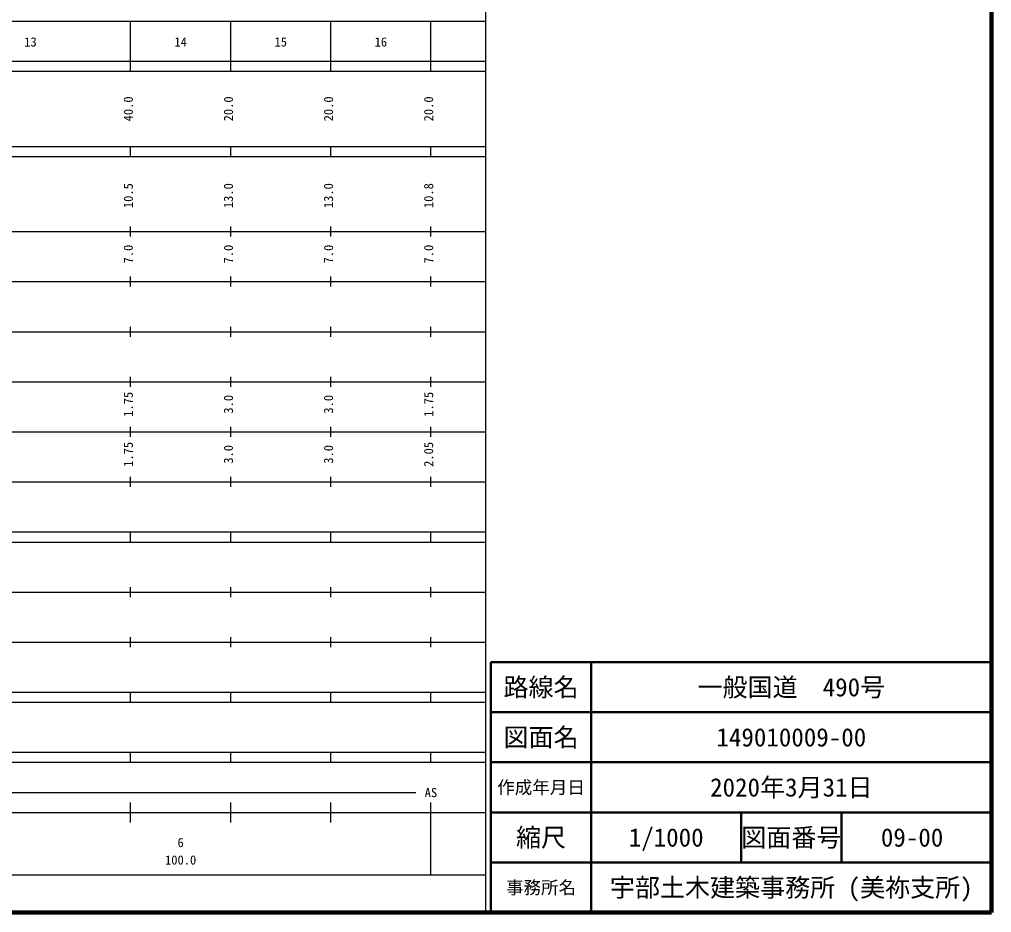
# Model space of a CAD drawing. Units: millimetres on the paper, enlarged 1000 times. Extents: x 40000 to 680000, y 20000 to 380000.
# Drawn here: x 485795 to 680000, y 20000 to 198357 of the extents above; entities that cross this region are included whole.
import ezdxf
from ezdxf.enums import TextEntityAlignment as Align

# ---------------------------------------------------------------- set-up
doc = ezdxf.new("R2010")
doc.units = ezdxf.units.MM
doc.header["$LTSCALE"] = 1000
for name, color, linetype, lineweight in [('M-TTL', 2, 'Continuous', 140), ('M-TTL-BAND', 7, 'Continuous', 25), ('M-TTL-FRAM', 2, 'Continuous', 50), ('M-TTL-LINE', 7, 'Continuous', 50)]:
    doc.layers.add(name, color=color, linetype=linetype, lineweight=lineweight)
doc.layers.add('M-TTL-TXT', color=7, linetype='Continuous')
doc.styles.add('ＭＳ ゴシック', font='')
doc.styles.get('ＭＳ ゴシック').set_extended_font_data('MS Gothic')

msp = doc.modelspace()

# ---------------------------------------------------------------- linework, layer by layer
at = {"layer": 'M-TTL'}
for p, q in [((680000, 20000), (680000, 380000)), ((40000, 20000), (680000, 20000))]:
    msp.add_line(p, q, dxfattribs=at)
at = {"layer": 'M-TTL-BAND'}
for p, q in [((579000, 20000), (579000, 370000)), ((68000, 198000), (579000, 198000)), ((508000, 188000), (508000, 198000)), ((528000, 188000), (528000, 198000)), ((548000, 188000), (548000, 198000)), ((568000, 188000), (568000, 198000)), ((40000, 190000), (579000, 190000)), ((40000, 188000), (579000, 188000)), ((40000, 173000), (579000, 173000)), ((508000, 171000), (508000, 173000)), ((528000, 171000), (528000, 173000)), ((548000, 171000), (548000, 173000)), ((568000, 171000), (568000, 173000)), ((40000, 171000), (579000, 171000)), ((40000, 156000), (579000, 156000)), ((508000, 155000), (508000, 157000)), ((528000, 155000), (528000, 157000)), ((548000, 155000), (548000, 157000)), ((568000, 155000), (568000, 157000)), ((46000, 146000), (579000, 146000)), ((508000, 145000), (508000, 147000)), ((528000, 145000), (528000, 147000)), ((548000, 145000), (548000, 147000)), ((568000, 145000), (568000, 147000)), ((52000, 136000), (579000, 136000)), ((508000, 135000), (508000, 137000)), ((528000, 135000), (528000, 137000)), ((548000, 135000), (548000, 137000)), ((568000, 135000), (568000, 137000)), ((508000, 125000), (508000, 127000)), ((528000, 125000), (528000, 127000)), ((548000, 125000), (548000, 127000)), ((568000, 125000), (568000, 127000)), ((46000, 126000), (579000, 126000)), ((508000, 115000), (508000, 117000)), ((528000, 115000), (528000, 117000)), ((548000, 115000), (548000, 117000)), ((568000, 115000), (568000, 117000)), ((52000, 116000), (579000, 116000)), ((508000, 105000), (508000, 107000)), ((528000, 105000), (528000, 107000)), ((548000, 105000), (548000, 107000)), ((568000, 105000), (568000, 107000)), ((46000, 106000), (579000, 106000)), ((40000, 96000), (579000, 96000)), ((508000, 94000), (508000, 96000)), ((528000, 94000), (528000, 96000)), ((548000, 94000), (548000, 96000)), ((568000, 94000), (568000, 96000)), ((40000, 94000), (579000, 94000)), ((49000, 84000), (579000, 84000)), ((508000, 83000), (508000, 85000)), ((528000, 83000), (528000, 85000)), ((548000, 83000), (548000, 85000)), ((568000, 83000), (568000, 85000)), ((40000, 74000), (579000, 74000)), ((508000, 73000), (508000, 75000)), ((528000, 73000), (528000, 75000)), ((548000, 73000), (548000, 75000)), ((568000, 73000), (568000, 75000)), ((40000, 64000), (579000, 64000)), ((508000, 62000), (508000, 64000)), ((528000, 62000), (528000, 64000)), ((548000, 62000), (548000, 64000)), ((568000, 62000), (568000, 64000)), ((40000, 62000), (579000, 62000)), ((40000, 52000), (579000, 52000)), ((508000, 50000), (508000, 52000)), ((528000, 50000), (528000, 52000)), ((548000, 50000), (548000, 52000)), ((568000, 50000), (568000, 52000)), ((40000, 50000), (579000, 50000)), ((71000, 44000), (565000, 44000)), ((508000, 38000), (508000, 42000)), ((528000, 38000), (528000, 42000)), ((548000, 38000), (548000, 42000)), ((568000, 27500), (568000, 42000)), ((40000, 40000), (579000, 40000)), ((68000, 27500), (579000, 27500))]:
    msp.add_line(p, q, dxfattribs=at)
at = {"layer": 'M-TTL-FRAM'}
for p, q in [((680000, 70000), (580000, 70000)), ((580000, 70000), (580000, 20000))]:
    msp.add_line(p, q, dxfattribs=at)
at = {"layer": 'M-TTL-LINE'}
for p, q in [((600000, 70000), (600000, 20000)), ((680000, 60000), (580000, 60000)), ((680000, 50000), (580000, 50000)), ((680000, 40000), (580000, 40000)), ((630000, 40000), (630000, 30000)), ((650000, 40000), (650000, 30000)), ((680000, 30000), (580000, 30000))]:
    msp.add_line(p, q, dxfattribs=at)

# ---------------------------------------------------------------- texts
at = {"layer": 'M-TTL-BAND', "style": 'ＭＳ ゴシック'}
for s, p in [('13', (488000, 192405)), ('14', (518000, 192405)), ('15', (538000, 192405)), ('16', (558000, 192405)), ('AS', (568000, 42500)), ('6', (518000, 32523)), ('100.0', (518000, 29033))]:
    msp.add_text(s, height=1833, dxfattribs=at).set_placement(p, align=Align.BOTTOM_CENTER)
for s, p in [('40.0', (509000, 180500)), ('20.0', (529000, 180500)), ('20.0', (549000, 180500)), ('20.0', (569000, 180500)), ('10.5', (509000, 163174)), ('13.0', (529000, 163174)), ('13.0', (549000, 163174)), ('10.8', (569000, 163174)), ('7.0', (509000, 151500)), ('7.0', (529000, 151500)), ('7.0', (549000, 151500)), ('7.0', (569000, 151500)), ('1.75', (509000, 121500)), ('3.0', (529000, 121500)), ('3.0', (549000, 121500)), ('1.75', (569000, 121500)), ('1.75', (509000, 111500)), ('3.0', (529000, 111500)), ('3.0', (549000, 111500)), ('2.05', (569000, 111500))]:
    msp.add_text(s, height=1833, rotation=90, dxfattribs=at).set_placement(p, align=Align.BOTTOM_CENTER)
at = {"layer": 'M-TTL-TXT', "style": 'ＭＳ ゴシック'}
for s, height, p in [('路線名', 3666, (590000, 65000)), ('路線名', 3666, (590000, 65000)), ('一般国道\u3000490号', 3666, (640000, 65000)), ('図面名', 3666, (590000, 55000)), ('図面名', 3666, (590000, 55000)), ('149010009-00', 3666, (640000, 55000)), ('作成年月日', 2566, (590000, 45000)), ('作成年月日', 2566, (590000, 45000)), ('2020年3月31日', 3666, (640000, 45000)), ('縮尺', 3666, (590000, 35000)), ('縮尺', 3666, (590000, 35000)), ('1/1000', 3666, (615000, 35000)), ('図面番号', 3666, (640000, 35000)), ('図面番号', 3666, (640000, 35000)), ('09-00', 3666, (664125, 35000)), ('宇部土木建築事務所 (美祢支所)', 3666, (640000, 25000)), ('事務所名', 2566, (590000, 25000)), ('事務所名', 2566, (590000, 25000))]:
    msp.add_text(s, height=height, dxfattribs=at).set_placement(p, align=Align.MIDDLE_CENTER)

doc.saveas('drawing.dxf')
